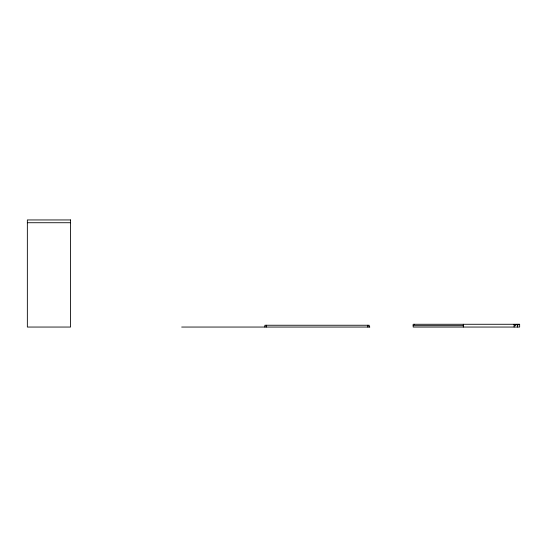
<?xml version="1.0" encoding="UTF-8"?>
<svg xmlns="http://www.w3.org/2000/svg" width="547" height="547" viewBox="0 0 547 547"><rect width="100%" height="100%" fill="white"/><g stroke="black" fill="none" stroke-linecap="round" stroke-linejoin="round"><path stroke-width="0.82" d="M27.35 222.725L70.563 222.725M413.163 325.663L463.323 325.663M181.679 327.051L369.834 327.051M517.489 324.275L517.489 327.051M514.091 324.275L514.091 327.051M463.323 324.275L463.323 327.051M369.211 327.051L369.211 325.246L264.898 325.246L264.885 327.051M367.823 325.246L367.823 327.051M266.28 325.246L266.28 327.051M516.101 324.275A1.388 1.388 0 0 1 514.713 325.663M518.262 324.275A1.388 1.388 0 0 1 517.23 325.615M414.599 324.631A1.388 1.388 0 0 1 414.551 324.275M70.563 219.949L27.35 219.949L27.35 327.051L70.563 327.051L70.563 219.949M519.65 324.275L413.163 324.275L413.163 327.051L519.65 327.051L519.65 324.275"/></g></svg>
